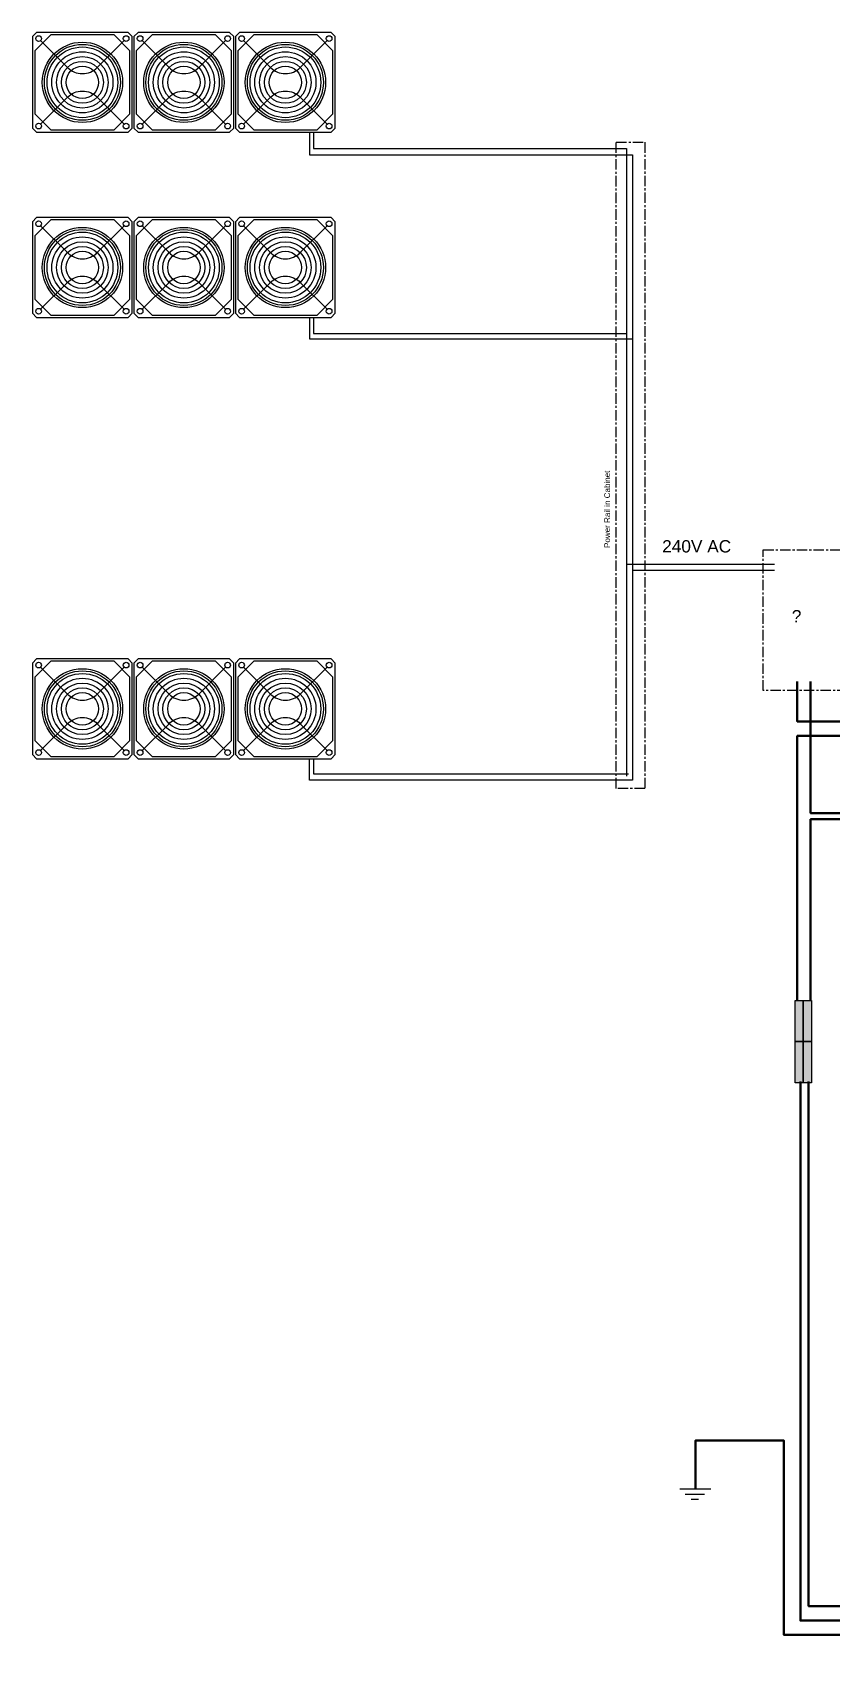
# Model space of a CAD drawing. Header units: millimetres. Extents: x 270 to 4076, y 855 to 4770.
# Drawn here: x 592 to 1563, y 1168 to 3142 of the extents above; entities that cross this region are included whole.
import ezdxf

# ---------------------------------------------------------------- set-up
doc = ezdxf.new("R2010")
doc.units = ezdxf.units.MM
doc.header["$LTSCALE"] = 0.4
doc.linetypes.add('ACHSEN', pattern=[50.8, 31.75, -6.35, 6.35, -6.35])
doc.layers.add('EG_S____ZEICHNEN', color=7, linetype='Continuous')
doc.styles.get("Standard").update_dxf_attribs({"font": 'ARIALUNI.ttf'})

# ---------------------------------------------------------------- blocks, each defined once
blk = doc.blocks.new('PowerSupply_blue_black')
at = {"layer": 'EG_S____ZEICHNEN'}
h = blk.add_hatch(color=5, dxfattribs=at)
h.dxf.hatch_style = 1
h.paths.add_polyline_path([(50.3, 19.8), (0.3, 19.8), (0.3, 9.8), (50.3, 9.8)])
h = blk.add_hatch(color=5, dxfattribs=at)
h.dxf.hatch_style = 1
h.paths.add_polyline_path([(100.3, 19.8), (50.3, 19.8), (50.3, 9.8), (100.3, 9.8)])
h = blk.add_hatch(color=256, dxfattribs=at)
h.dxf.hatch_style = 1
h.paths.add_polyline_path([(50.3, 9.8), (0.3, 9.8), (0.3, -0.2), (50.3, -0.2)])
h = blk.add_hatch(color=256, dxfattribs=at)
h.dxf.hatch_style = 1
h.paths.add_polyline_path([(100.3, 9.8), (50.3, 9.8), (50.3, -0.2), (100.3, -0.2)])
for points in [[(0.3, 19.8), (50.3, 19.8), (50.3, 9.8), (0.3, 9.8)], [(50.3, 19.8), (100.3, 19.8), (100.3, 9.8), (50.3, 9.8)], [(0.3, 9.8), (50.3, 9.8), (50.3, -0.2), (0.3, -0.2)], [(50.3, 9.8), (100.3, 9.8), (100.3, -0.2), (50.3, -0.2)]]:
    blk.add_lwpolyline(points, close=True, dxfattribs=at)
blk = doc.blocks.new('Luefter')
for points in [[(-57.3, -62.5), (57.3, -62.5), (62.5, -57.3), (62.5, 57.3), (57.3, 62.5), (-57.3, 62.5), (-62.5, 57.3), (-62.5, -57.3)], [(-39.6, -59.6), (39.6, -59.6), (59.6, -39.6), (59.6, 39.6), (39.6, 59.6), (-39.6, 59.6), (-59.6, 39.6), (-59.6, -39.6)]]:
    blk.add_lwpolyline(points, close=True)
for points in [[(-52.3, 52.3), (-18.6, 18.6, 0.414214), (18.6, 18.6), (52.3, 52.3)], [(-52.3, -52.3), (-18.6, -18.6, -0.414214), (18.6, -18.6), (52.3, -52.3)]]:
    blk.add_lwpolyline(points, format="xyb")
for centre, radius in [((-54.8, 54.8), 3.53), ((0, 0), 50.3), ((0, 0), 47.6), ((0, 0), 44.3), ((54.8, 54.8), 3.53), ((0, 0), 38.3), ((0, 0), 32.3), ((0, 0), 26.3), ((0, 0), 20.3), ((-54.8, -54.8), 3.53), ((54.8, -54.8), 3.53)]:
    blk.add_circle(centre, radius)

msp = doc.modelspace()

# ---------------------------------------------------------------- linework, layer by layer
at = {"layer": 'EG_S____ZEICHNEN', "color": 24}
msp.add_line((1313.7, 2495.9), (1493.7, 2495.9), dxfattribs=at)
at = {"layer": 'EG_S____ZEICHNEN', "color": 5}
msp.add_line((1321.2, 2488.4), (1493.7, 2488.4), dxfattribs=at)
at = {"layer": 'EG_S____ZEICHNEN'}
for p, q in [((1378.7, 1372.2), (1416.2, 1372.2)), ((1385, 1365.9), (1408.7, 1365.9)), ((1392.5, 1359.7), (1401.2, 1359.7))]:
    msp.add_line(p, q, dxfattribs=at)
at = {"layer": 'EG_S____ZEICHNEN', "color": 5}
for points in [[(928.7, 3020.9), (928.7, 2993.4), (1321.2, 2993.4), (1321.2, 2233.4), (928.7, 2233.4), (928.7, 2258.4)], [(928.7, 2795.9), (928.7, 2769.7), (1321.2, 2769.7)]]:
    msp.add_lwpolyline(points, dxfattribs=at)
at = {"layer": 'EG_S____ZEICHNEN', "color": 24}
for points in [[(933.7, 3020.9), (933.7, 3000.9), (1313.7, 3000.9), (1313.7, 2238.4)], [(933.7, 2795.9), (933.7, 2775.9), (1313.7, 2775.9)], [(933.7, 2258.4), (933.7, 2240.9), (1316.2, 2240.9)]]:
    msp.add_lwpolyline(points, dxfattribs=at)
at = {"layer": 'EG_S____ZEICHNEN', "linetype": 'ACHSEN'}
for points in [[(1301.2, 3008.4), (1336.2, 3008.4), (1336.2, 2223.4), (1301.2, 2223.4)], [(1480, 2513.4), (1582.5, 2513.4), (1582.5, 2342.2), (1480, 2342.2)]]:
    msp.add_lwpolyline(points, close=True, dxfattribs=at)
at = {"layer": 'EG_S____ZEICHNEN', "color": 24, "lineweight": 50}
for points in [[(1631.2, 2253.4), (1631.2, 2304.7), (1521.2, 2304.7), (1521.2, 2353.4)], [(1610, 2253.4), (1610, 2287.2), (1521.2, 2287.2), (1521.2, 1965.9)], [(1705, 1169.7), (1705, 1212.2), (1525, 1212.2), (1525, 1867.2)]]:
    msp.add_lwpolyline(points, dxfattribs=at)
at = {"layer": 'EG_S____ZEICHNEN', "color": 5, "lineweight": 50}
for points in [[(1608.7, 2213.4), (1606.2, 2210.9), (1606.2, 2193.4), (1537.5, 2193.4), (1537.5, 2353.4)], [(1610, 2213.4), (1610, 2185.9), (1537.5, 2185.9), (1537.5, 1965.9)], [(1723.7, 1168.4), (1723.7, 1229.7), (1535, 1229.7), (1535, 1867.2)]]:
    msp.add_lwpolyline(points, dxfattribs=at)
at = {"layer": 'EG_S____ZEICHNEN', "color": 2, "lineweight": 50}
msp.add_lwpolyline([(1713.7, 1179.7), (1713.7, 1194.7), (1505, 1194.7), (1505, 1430.9), (1397.5, 1430.9), (1397.5, 1372.2)], dxfattribs=at)

# ---------------------------------------------------------------- block references
at = {"xscale": 0.97, "yscale": 0.97, "zscale": 0.97}
for p in [(652.8, 3081.3), (776.1, 3081.3), (899.4, 3081.3), (652.8, 2856.3), (776.1, 2856.3), (899.4, 2856.3), (652.8, 2320), (776.1, 2320), (899.4, 2320)]:
    msp.add_blockref('Luefter', p, dxfattribs=at)
at = {"layer": 'EG_S____ZEICHNEN', "rotation": 270}
msp.add_blockref('PowerSupply_blue_black', (1518.7, 1965.9), dxfattribs=at)

# ---------------------------------------------------------------- texts
msp.add_text('Power Rail in Cabinet', height=7, rotation=90).set_placement((1293.8, 2515.5))
for s, p in [('240V AC', (1357.1, 2510)), ('?', (1514.6, 2425))]:
    msp.add_text(s, height=15).set_placement(p)

doc.saveas('drawing.dxf')
